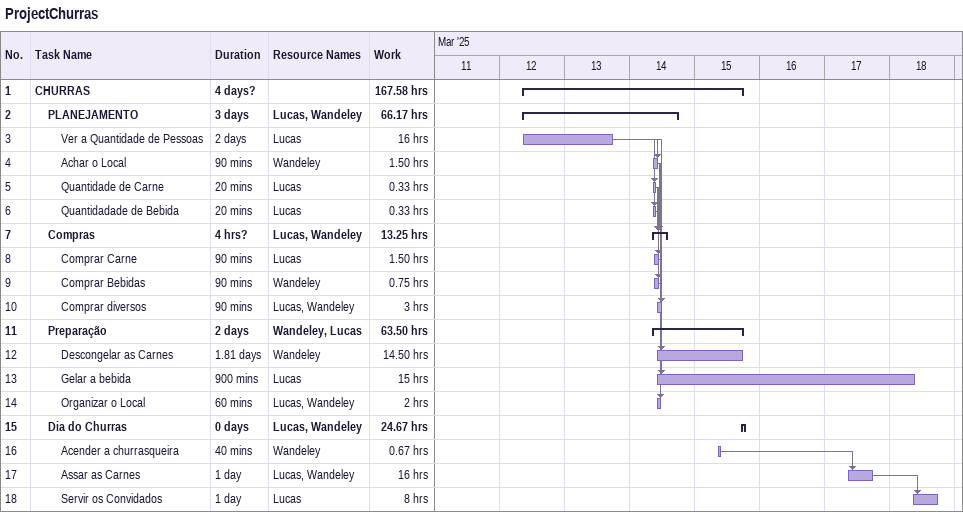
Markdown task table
ProjectChurras

| ID | Level | Task | Duration | Start | Finish | Predecessors | Resources | Work (h) |
|---|---|---|---|---|---|---|---|---|
| 1 | 1 | **CHURRAS** | 4d? | 2025-03-12 | 2025-03-15 |  |  | 167.58 |
| 2 | 2 | **PLANEJAMENTO** | 3d | 2025-03-12 | 2025-03-14 |  | Lucas, Wandeley | 66.17 |
| 3 | 3 | Ver a Quantidade de Pessoas | 2d | 2025-03-12 | 2025-03-13 |  | Lucas | 16 |
| 4 | 3 | Achar o Local | 90min | 2025-03-14 | 2025-03-14 | 3 | Wandeley | 1.50 |
| 5 | 3 | Quantidade de Carne | 20min | 2025-03-14 | 2025-03-14 | 3 | Lucas | 0.33 |
| 6 | 3 | Quantidadade de Bebida | 20min | 2025-03-14 | 2025-03-14 | 3 | Lucas | 0.33 |
| 7 | 2 | **Compras** | 4h? | 2025-03-14 | 2025-03-14 | 4, 5, 6 | Lucas, Wandeley | 13.25 |
| 8 | 3 | Comprar Carne | 90min | 2025-03-14 | 2025-03-14 | 5 | Lucas | 1.50 |
| 9 | 3 | Comprar Bebidas | 90min | 2025-03-14 | 2025-03-14 | 6 | Wandeley | 0.75 |
| 10 | 3 | Comprar diversos | 90min | 2025-03-14 | 2025-03-14 | 4, 5, 6, 3 | Lucas, Wandeley | 3 |
| 11 | 2 | **Preparação** | 2d | 2025-03-14 | 2025-03-15 |  | Wandeley, Lucas | 63.50 |
| 12 | 3 | Descongelar as Carnes | 1.81d | 2025-03-14 | 2025-03-15 | 8 | Wandeley | 14.50 |
| 13 | 3 | Gelar a bebida | 900min | 2025-03-14 | 2025-03-18 | 9 | Lucas | 15 |
| 14 | 3 | Organizar o Local | 60min | 2025-03-14 | 2025-03-14 | 4 | Lucas, Wandeley | 2 |
| 15 | 2 | **Dia do Churras** | 0d | 2025-03-15 | 2025-03-15 |  | Lucas, Wandeley | 24.67 |
| 16 | 3 | Acender a churrasqueira | 40min | 2025-03-15 | 2025-03-15 |  | Wandeley | 0.67 |
| 17 | 3 | Assar as Carnes | 1d | 2025-03-17 | 2025-03-17 | 16 | Lucas, Wandeley | 16 |
| 18 | 3 | Servir os Convidados | 1d | 2025-03-18 | 2025-03-18 | 17 | Lucas | 8 |
